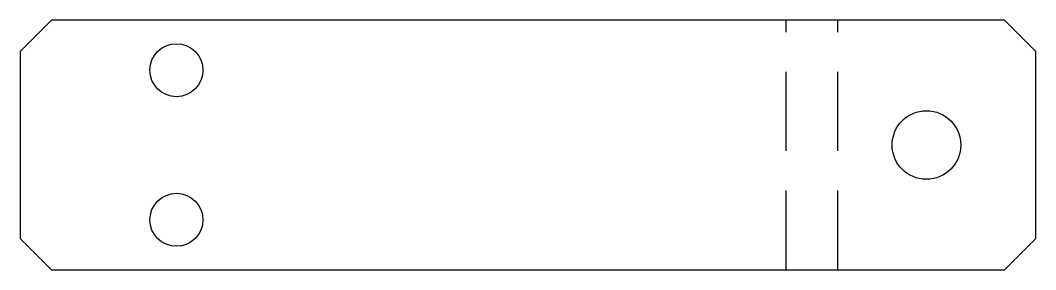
# Model space of a CAD drawing. Extents: x 0 to 163, y 0 to 40.
import ezdxf

# ---------------------------------------------------------------- set-up
doc = ezdxf.new("R2010")
doc.units = 0
doc.header["$MEASUREMENT"] = 0
doc.linetypes.add('DASHED', pattern=[19.05, 12.7, -6.35])
doc.layers.get('0').update_dxf_attribs({"linetype": 'CONTINUOUS'})

msp = doc.modelspace()

# ---------------------------------------------------------------- linework, layer by layer
for p, q in [((5, 40), (0, 35)), ((157.68, 40), (5, 40)), ((162.68, 35), (157.68, 40)), ((0, 35), (0, 5)), ((162.68, 5), (162.68, 35)), ((0, 5), (5, 0)), ((157.68, 0), (162.68, 5)), ((5, 0), (157.68, 0))]:
    msp.add_line(p, q)
at = {"linetype": 'DASHED'}
for p, q in [((122.68, 0), (122.68, 40)), ((131, 0), (131, 40))]:
    msp.add_line(p, q, dxfattribs=at)
for centre, radius in [((25, 32), 4.25), ((145.18, 20), 5.5), ((25, 8), 4.25)]:
    msp.add_circle(centre, radius)

doc.saveas('drawing.dxf')
